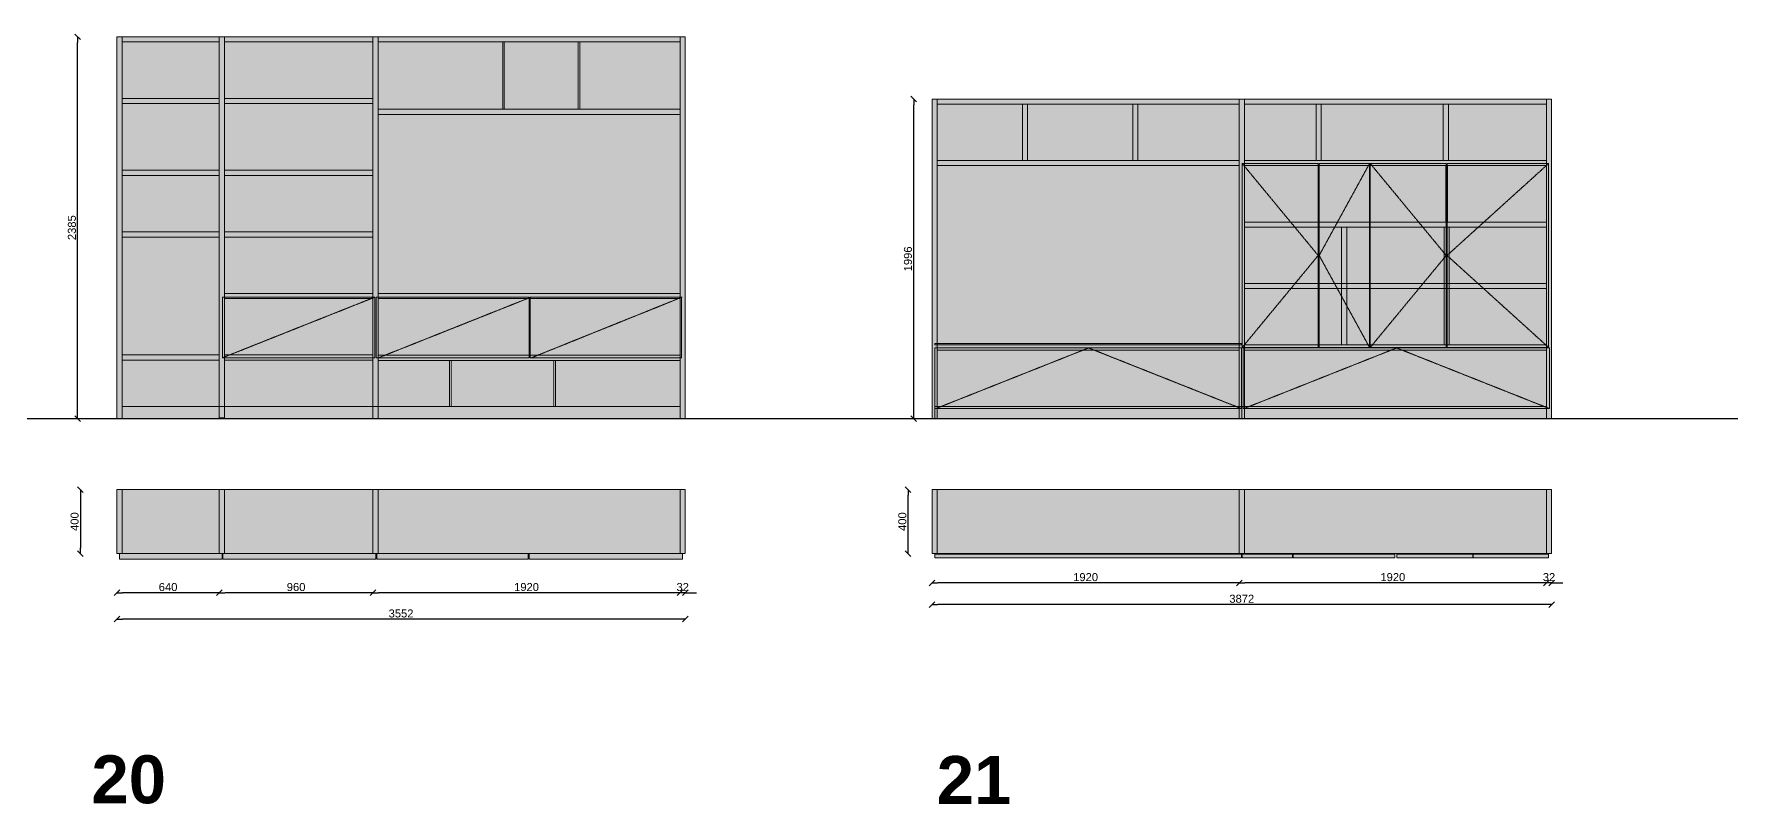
# Model space of a CAD drawing. Header units: inches. Extents: x -2150 to 187520, y -61540 to -22885.
# Drawn here: x 147314 to 157920, y -41504 to -36694 of the extents above; entities that cross this region are included whole.
import ezdxf

# ---------------------------------------------------------------- set-up
doc = ezdxf.new("R2010")
doc.units = ezdxf.units.IN
doc.header["$MEASUREMENT"] = 0
doc.set_wipeout_variables(frame=1)
doc.linetypes.add('ISO-02 Linea a tratti', pattern=[3.81, 3.048, -0.762])
for name, color, linetype, lineweight in [('Linee arredi', 3, 'Continuous', 20), ('外形線', 7, 'Continuous', 15), ('外形線_Hatch', 7, 'Continuous', 5)]:
    doc.layers.add(name, color=color, linetype=linetype, lineweight=lineweight)
doc.layers.add('Quote', color=5, linetype='Continuous')
doc.styles.add('Arial', font='Arial.ttf')
doc.styles.add('Arial (bold)', font='Arial Bold.ttf')
doc.dimstyles.new('M&C_quote arredo', dxfattribs={"dimtxt": 50, "dimasz": 35.34668, "dimexe": 0, "dimexo": 0, "dimgap": 10, "dimtad": 1, "dimdec": 0, "dimtxsty": 'Arial', "dimblk": 'VW_SLASH', "dimcen": 0, "dimse1": 1, "dimse2": 1, "dimazin": 0, "dimtfac": 1, "dimtdec": 0, "dimtix": 1, "dimtmove": 0, "dimatfit": 0, "dimldrblk": 'VW_SLASH', "dimfxl": 0, "dimfxlon": 1, "dimfrac": 2, "dimtolj": 1, "dimarcsym": 0})

# ---------------------------------------------------------------- blocks, each defined once
blk = doc.blocks.new('VW_SLASH')
at = {"color": 0, "linetype": 'ByBlock', "lineweight": -2, "transparency": 16777216}
blk.add_line((0, 0), (-1, 0), dxfattribs=at)
at = {"color": 0, "linetype": 'Continuous', "lineweight": -2, "transparency": 16777216, "flags": 128}
blk.add_lwpolyline([(0.5, 0.5), (-0.5, -0.5)], dxfattribs=at)
blk = doc.blocks.new('*D548')
at = {"layer": 'Defpoints', "color": 0, "transparency": 16777216}
for p in [(147832, -39911), (148472, -39940), (147832, -40184)]:
    blk.add_point(p, dxfattribs=at)
at = {"layer": 'Quote', "color": 0, "lineweight": -2, "transparency": 16777216}
blk.add_line((148437, -40184), (147867, -40184), dxfattribs=at)
at = {"layer": 'Quote', "color": 0, "lineweight": -2, "transparency": 16777216, "xscale": 35.3466796875, "yscale": 35.3466796875, "zscale": 35.3466796875, "rotation": 180}
blk.add_blockref('VW_SLASH', (147832, -40184), dxfattribs=at)
at = {"layer": 'Quote', "color": 0, "lineweight": -2, "transparency": 16777216, "xscale": 35.3466796875, "yscale": 35.3466796875, "zscale": 35.3466796875}
blk.add_blockref('VW_SLASH', (148472, -40184), dxfattribs=at)
at = {"layer": 'Quote', "color": 0, "transparency": 16777216, "insert": (148152, -40149), "char_height": 50, "attachment_point": 5, "style": 'Arial'}
blk.add_mtext('\\A1;640', dxfattribs=at)
blk = doc.blocks.new('*D549')
at = {"layer": 'Defpoints', "color": 0, "transparency": 16777216}
for p in [(148472, -39940), (149432, -39940), (148472, -40184)]:
    blk.add_point(p, dxfattribs=at)
at = {"layer": 'Quote', "color": 0, "lineweight": -2, "transparency": 16777216}
blk.add_line((149397, -40184), (148508, -40184), dxfattribs=at)
at = {"layer": 'Quote', "color": 0, "lineweight": -2, "transparency": 16777216, "xscale": 35.3466796875, "yscale": 35.3466796875, "zscale": 35.3466796875, "rotation": 180}
blk.add_blockref('VW_SLASH', (148472, -40184), dxfattribs=at)
at = {"layer": 'Quote', "color": 0, "lineweight": -2, "transparency": 16777216, "xscale": 35.3466796875, "yscale": 35.3466796875, "zscale": 35.3466796875}
blk.add_blockref('VW_SLASH', (149432, -40184), dxfattribs=at)
at = {"layer": 'Quote', "color": 0, "transparency": 16777216, "insert": (148952, -40149), "char_height": 50, "attachment_point": 5, "style": 'Arial'}
blk.add_mtext('\\A1;960', dxfattribs=at)
blk = doc.blocks.new('*D550')
at = {"layer": 'Defpoints', "color": 0, "transparency": 16777216}
for p in [(149432, -39940), (151352, -39887), (149432, -40184)]:
    blk.add_point(p, dxfattribs=at)
at = {"layer": 'Quote', "color": 0, "lineweight": -2, "transparency": 16777216}
blk.add_line((151317, -40184), (149468, -40184), dxfattribs=at)
at = {"layer": 'Quote', "color": 0, "lineweight": -2, "transparency": 16777216, "xscale": 35.3466796875, "yscale": 35.3466796875, "zscale": 35.3466796875, "rotation": 180}
blk.add_blockref('VW_SLASH', (149432, -40184), dxfattribs=at)
at = {"layer": 'Quote', "color": 0, "lineweight": -2, "transparency": 16777216, "xscale": 35.3466796875, "yscale": 35.3466796875, "zscale": 35.3466796875}
blk.add_blockref('VW_SLASH', (151352, -40184), dxfattribs=at)
at = {"layer": 'Quote', "color": 0, "transparency": 16777216, "insert": (150392, -40149), "char_height": 50, "attachment_point": 5, "style": 'Arial'}
blk.add_mtext('\\A1;1920', dxfattribs=at)
blk = doc.blocks.new('*D551')
at = {"layer": 'Defpoints', "color": 0, "transparency": 16777216}
for p in [(151352, -39887), (151384, -39940), (151352, -40184)]:
    blk.add_point(p, dxfattribs=at)
at = {"layer": 'Quote', "color": 0, "lineweight": -2, "transparency": 16777216}
for p, q in [((151317, -40184), (151281, -40184)), ((151384, -40184), (151352, -40184)), ((151420, -40184), (151455, -40184))]:
    blk.add_line(p, q, dxfattribs=at)
at = {"layer": 'Quote', "color": 0, "lineweight": -2, "transparency": 16777216, "xscale": 35.3466796875, "yscale": 35.3466796875, "zscale": 35.3466796875}
blk.add_blockref('VW_SLASH', (151352, -40184), dxfattribs=at)
at = {"layer": 'Quote', "color": 0, "lineweight": -2, "transparency": 16777216, "xscale": 35.3466796875, "yscale": 35.3466796875, "zscale": 35.3466796875, "rotation": 180}
blk.add_blockref('VW_SLASH', (151384, -40184), dxfattribs=at)
at = {"layer": 'Quote', "color": 0, "transparency": 16777216, "insert": (151368, -40149), "char_height": 50, "attachment_point": 5, "style": 'Arial'}
blk.add_mtext('\\A1;32', dxfattribs=at)
blk = doc.blocks.new('*D552')
at = {"layer": 'Defpoints', "color": 0, "transparency": 16777216}
for p in [(151384, -39979), (147832, -39987), (147832, -40349)]:
    blk.add_point(p, dxfattribs=at)
at = {"layer": 'Quote', "color": 0, "lineweight": -2, "transparency": 16777216}
blk.add_line((151349, -40349), (147867, -40349), dxfattribs=at)
at = {"layer": 'Quote', "color": 0, "lineweight": -2, "transparency": 16777216, "xscale": 35.3466796875, "yscale": 35.3466796875, "zscale": 35.3466796875, "rotation": 180}
blk.add_blockref('VW_SLASH', (147832, -40349), dxfattribs=at)
at = {"layer": 'Quote', "color": 0, "lineweight": -2, "transparency": 16777216, "xscale": 35.3466796875, "yscale": 35.3466796875, "zscale": 35.3466796875}
blk.add_blockref('VW_SLASH', (151384, -40349), dxfattribs=at)
at = {"layer": 'Quote', "color": 0, "transparency": 16777216, "insert": (149608, -40314), "char_height": 50, "attachment_point": 5, "style": 'Arial'}
blk.add_mtext('\\A1;3552', dxfattribs=at)
blk = doc.blocks.new('*D553')
at = {"layer": 'Defpoints', "color": 0, "transparency": 16777216}
for p in [(147586, -36712), (147832, -36712), (147832, -39097)]:
    blk.add_point(p, dxfattribs=at)
at = {"layer": 'Quote', "color": 0, "lineweight": -2, "transparency": 16777216}
blk.add_line((147586, -39061), (147586, -36747), dxfattribs=at)
at = {"layer": 'Quote', "color": 0, "lineweight": -2, "transparency": 16777216, "xscale": 35.3466796875, "yscale": 35.3466796875, "zscale": 35.3466796875}
for p, rotation in [((147586, -36712), 90), ((147586, -39097), 270)]:
    blk.add_blockref('VW_SLASH', p, dxfattribs=dict(at, rotation=rotation))
at = {"layer": 'Quote', "color": 0, "transparency": 16777216, "insert": (147551, -37904), "char_height": 50, "attachment_point": 5, "rotation": 90, "style": 'Arial'}
blk.add_mtext('\\A1;2385', dxfattribs=at)
blk = doc.blocks.new('Gruppo-183')
at = {"layer": '外形線_Hatch', "linetype": 'Continuous', "lineweight": 5, "transparency": 33554687}
h = blk.add_hatch(color=256, dxfattribs=at)
h.set_gradient(color1=(187, 187, 187), color2=(187, 187, 187), rotation=180)
h.paths.add_polyline_path([(-5286, -22652), (-5296, -22652), (-5296, -22300), (-5286, -22300)])
at = {"layer": '外形線', "color": 7, "linetype": 'Continuous', "transparency": 33554687, "flags": 128}
blk.add_lwpolyline([(-5286, -22652), (-5296, -22652), (-5296, -22300), (-5286, -22300)], close=True, dxfattribs=at)
blk = doc.blocks.new('*D554')
at = {"layer": 'Defpoints', "color": 0, "transparency": 16777216}
for p in [(152777, -39540), (152926, -39540), (152926, -39940)]:
    blk.add_point(p, dxfattribs=at)
at = {"layer": 'Quote', "color": 0, "lineweight": -2, "transparency": 16777216}
blk.add_line((152777, -39905), (152777, -39575), dxfattribs=at)
at = {"layer": 'Quote', "color": 0, "lineweight": -2, "transparency": 16777216, "xscale": 35.3466796875, "yscale": 35.3466796875, "zscale": 35.3466796875}
for p, rotation in [((152777, -39540), 90), ((152777, -39940), 270)]:
    blk.add_blockref('VW_SLASH', p, dxfattribs=dict(at, rotation=rotation))
at = {"layer": 'Quote', "color": 0, "transparency": 16777216, "insert": (152741, -39740), "char_height": 50, "attachment_point": 5, "rotation": 90, "style": 'Arial'}
blk.add_mtext('\\A1;400', dxfattribs=at)
blk = doc.blocks.new('*D555')
at = {"layer": 'Defpoints', "color": 0, "transparency": 16777216}
for p in [(152812, -37101), (152926, -37101), (152926, -39097)]:
    blk.add_point(p, dxfattribs=at)
at = {"layer": 'Quote', "color": 0, "lineweight": -2, "transparency": 16777216}
blk.add_line((152812, -39061), (152812, -37136), dxfattribs=at)
at = {"layer": 'Quote', "color": 0, "lineweight": -2, "transparency": 16777216, "xscale": 35.3466796875, "yscale": 35.3466796875, "zscale": 35.3466796875}
for p, rotation in [((152812, -37101), 90), ((152812, -39097), 270)]:
    blk.add_blockref('VW_SLASH', p, dxfattribs=dict(at, rotation=rotation))
at = {"layer": 'Quote', "color": 0, "transparency": 16777216, "insert": (152776, -38099), "char_height": 50, "attachment_point": 5, "rotation": 90, "style": 'Arial'}
blk.add_mtext('\\A1;1996', dxfattribs=at)
blk = doc.blocks.new('*D556')
at = {"layer": 'Defpoints', "color": 0, "transparency": 16777216}
for p in [(152926, -39906), (156798, -39906), (152926, -40258)]:
    blk.add_point(p, dxfattribs=at)
at = {"layer": 'Quote', "color": 0, "lineweight": -2, "transparency": 16777216}
blk.add_line((156763, -40258), (152962, -40258), dxfattribs=at)
at = {"layer": 'Quote', "color": 0, "lineweight": -2, "transparency": 16777216, "xscale": 35.3466796875, "yscale": 35.3466796875, "zscale": 35.3466796875, "rotation": 180}
blk.add_blockref('VW_SLASH', (152926, -40258), dxfattribs=at)
at = {"layer": 'Quote', "color": 0, "lineweight": -2, "transparency": 16777216, "xscale": 35.3466796875, "yscale": 35.3466796875, "zscale": 35.3466796875}
blk.add_blockref('VW_SLASH', (156798, -40258), dxfattribs=at)
at = {"layer": 'Quote', "color": 0, "transparency": 16777216, "insert": (154862, -40222), "char_height": 50, "attachment_point": 5, "style": 'Arial'}
blk.add_mtext('\\A1;3872', dxfattribs=at)
blk = doc.blocks.new('*D557')
at = {"layer": 'Defpoints', "color": 0, "transparency": 16777216}
for p in [(152926, -39906), (154846, -39940), (152926, -40123)]:
    blk.add_point(p, dxfattribs=at)
at = {"layer": 'Quote', "color": 0, "lineweight": -2, "transparency": 16777216}
blk.add_line((154811, -40123), (152962, -40123), dxfattribs=at)
at = {"layer": 'Quote', "color": 0, "lineweight": -2, "transparency": 16777216, "xscale": 35.3466796875, "yscale": 35.3466796875, "zscale": 35.3466796875, "rotation": 180}
blk.add_blockref('VW_SLASH', (152926, -40123), dxfattribs=at)
at = {"layer": 'Quote', "color": 0, "lineweight": -2, "transparency": 16777216, "xscale": 35.3466796875, "yscale": 35.3466796875, "zscale": 35.3466796875}
blk.add_blockref('VW_SLASH', (154846, -40123), dxfattribs=at)
at = {"layer": 'Quote', "color": 0, "transparency": 16777216, "insert": (153886, -40087), "char_height": 50, "attachment_point": 5, "style": 'Arial'}
blk.add_mtext('\\A1;1920', dxfattribs=at)
blk = doc.blocks.new('*D558')
at = {"layer": 'Defpoints', "color": 0, "transparency": 16777216}
for p in [(154846, -39940), (156766, -39906), (154846, -40123)]:
    blk.add_point(p, dxfattribs=at)
at = {"layer": 'Quote', "color": 0, "lineweight": -2, "transparency": 16777216}
blk.add_line((156731, -40123), (154882, -40123), dxfattribs=at)
at = {"layer": 'Quote', "color": 0, "lineweight": -2, "transparency": 16777216, "xscale": 35.3466796875, "yscale": 35.3466796875, "zscale": 35.3466796875, "rotation": 180}
blk.add_blockref('VW_SLASH', (154846, -40123), dxfattribs=at)
at = {"layer": 'Quote', "color": 0, "lineweight": -2, "transparency": 16777216, "xscale": 35.3466796875, "yscale": 35.3466796875, "zscale": 35.3466796875}
blk.add_blockref('VW_SLASH', (156766, -40123), dxfattribs=at)
at = {"layer": 'Quote', "color": 0, "transparency": 16777216, "insert": (155806, -40087), "char_height": 50, "attachment_point": 5, "style": 'Arial'}
blk.add_mtext('\\A1;1920', dxfattribs=at)
blk = doc.blocks.new('*D559')
at = {"layer": 'Defpoints', "color": 0, "transparency": 16777216}
for p in [(156766, -39906), (156798, -39906), (156766, -40123)]:
    blk.add_point(p, dxfattribs=at)
at = {"layer": 'Quote', "color": 0, "lineweight": -2, "transparency": 16777216}
for p, q in [((156731, -40123), (156696, -40123)), ((156798, -40123), (156766, -40123)), ((156834, -40123), (156869, -40123))]:
    blk.add_line(p, q, dxfattribs=at)
at = {"layer": 'Quote', "color": 0, "lineweight": -2, "transparency": 16777216, "xscale": 35.3466796875, "yscale": 35.3466796875, "zscale": 35.3466796875}
blk.add_blockref('VW_SLASH', (156766, -40123), dxfattribs=at)
at = {"layer": 'Quote', "color": 0, "lineweight": -2, "transparency": 16777216, "xscale": 35.3466796875, "yscale": 35.3466796875, "zscale": 35.3466796875, "rotation": 180}
blk.add_blockref('VW_SLASH', (156798, -40123), dxfattribs=at)
at = {"layer": 'Quote', "color": 0, "transparency": 16777216, "insert": (156782, -40087), "char_height": 50, "attachment_point": 5, "style": 'Arial'}
blk.add_mtext('\\A1;32', dxfattribs=at)
blk = doc.blocks.new('*D593')
at = {"layer": 'Defpoints', "color": 0, "transparency": 16777216}
for p in [(147832, -39540), (147604, -39940), (147832, -39940)]:
    blk.add_point(p, dxfattribs=at)
at = {"layer": 'Quote', "color": 0, "lineweight": -2, "transparency": 16777216}
blk.add_line((147604, -39575), (147604, -39905), dxfattribs=at)
at = {"layer": 'Quote', "color": 0, "lineweight": -2, "transparency": 16777216, "xscale": 35.3466796875, "yscale": 35.3466796875, "zscale": 35.3466796875}
for p, rotation in [((147604, -39540), 90), ((147604, -39940), 270)]:
    blk.add_blockref('VW_SLASH', p, dxfattribs=dict(at, rotation=rotation))
at = {"layer": 'Quote', "color": 0, "transparency": 16777216, "insert": (147568, -39740), "char_height": 50, "attachment_point": 5, "rotation": 90, "style": 'Arial'}
blk.add_mtext('\\A1;400', dxfattribs=at)

msp = doc.modelspace()

# ---------------------------------------------------------------- hatches: boundary and pattern name
at = {"layer": 'Linee arredi'}
h = msp.add_hatch(color=7, dxfattribs=at)
h.dxf.hatch_style = 1
h.paths.add_polyline_path([(147864.1, -36711.7), (147832.1, -36711.7), (147832.1, -39096.7), (147864.1, -39096.7)])
h.paths.add_polyline_path([(148504.1, -36711.6), (148472.1, -36711.6), (148472.1, -39091.9), (148504.1, -39091.9)])
h.paths.add_polyline_path([(149464.1, -36711.6), (149432.1, -36711.6), (149432.1, -39096.7), (149464.1, -39096.7)])
h.paths.add_polyline_path([(148504.1, -37097.3), (149432.1, -37097.3), (149432.1, -37129.3), (148504.1, -37129.3)])
h.paths.add_polyline_path([(148504.1, -37545.3), (149432.1, -37545.3), (149432.1, -37577.3), (148504.1, -37577.3)])
h.paths.add_polyline_path([(147864.1, -37545.3), (148472.1, -37545.3), (148472.1, -37577.3), (147864.1, -37577.3)])
h.paths.add_polyline_path([(147864.1, -37097.3), (148472.1, -37097.3), (148472.1, -37129.3), (147864.1, -37129.3)])
h.paths.add_polyline_path([(147864.1, -37931), (148472.1, -37931), (148472.1, -37963), (147864.1, -37963)])
h.paths.add_polyline_path([(148504.1, -37931), (149432.1, -37931), (149432.1, -37963), (148504.1, -37963)])
h.paths.add_polyline_path([(148504.1, -38315), (149432.1, -38315), (149432.1, -38347), (148504.1, -38347)])
h.paths.add_polyline_path([(149464.1, -38315), (151352.1, -38315), (151352.1, -38347), (149464.1, -38347)])
h.paths.add_polyline_path([(149464.1, -37164.7), (151352.1, -37164.7), (151352.1, -37196.7), (149464.1, -37196.7)])
h.paths.add_polyline_path([(149464.1, -36711.6), (151352.1, -36711.6), (151352.1, -36743.6), (149464.1, -36743.6)])
h.paths.add_polyline_path([(148504.1, -36711.6), (149432.1, -36711.6), (149432.1, -36743.6), (148504.1, -36743.6)])
h.paths.add_polyline_path([(147864.1, -36711.6), (148472.1, -36711.6), (148472.1, -36743.6), (147864.1, -36743.6)])
h.paths.add_polyline_path([(147864.1, -38699), (148472.1, -38699), (148472.1, -38731), (147864.1, -38731)])
h.paths.add_polyline_path([(151384.1, -36711.6), (151352.1, -36711.6), (151352.1, -39096.7), (151384.1, -39096.7)])
h.paths.add_polyline_path([(149464.1, -38700.7), (151351.9, -38700.7), (151351.9, -38732.7), (149464.1, -38732.7)])
h.paths.add_polyline_path([(148504.1, -38699), (149432.1, -38699), (149432.1, -38731), (148504.1, -38731)])
h = msp.add_hatch(color=254, dxfattribs=at)
h.dxf.hatch_style = 1
h.paths.add_polyline_path([(147864.1, -38731), (147864.1, -39020.7), (148472.1, -39020.7), (148472.1, -38731)])
h.paths.add_polyline_path([(149432.1, -39020.7), (149432.1, -38731), (148504.1, -38731), (148504.1, -39020.7)])
h.paths.add_polyline_path([(149911.1, -39020.7), (149911.1, -38732.7), (149464.1, -38732.7), (149464.1, -39020.7)])
h.paths.add_polyline_path([(150563.1, -39020.7), (150563.1, -38732.7), (149921.1, -38732.7), (149921.1, -39020.7)])
h.paths.add_polyline_path([(151352.1, -39020.7), (151352.1, -38732.7), (150573.1, -38732.7), (150573.1, -39020.7)])
h.paths.add_polyline_path([(149432.1, -38315), (149432.1, -37963), (148504.1, -37963), (148504.1, -38315)])
h.paths.add_polyline_path([(149432.1, -37931), (149432.1, -37577.3), (148504.1, -37577.3), (148504.1, -37931)])
h.paths.add_polyline_path([(149432.1, -37545.3), (149432.1, -37129.3), (148504.1, -37129.3), (148504.1, -37545.3)])
h.paths.add_polyline_path([(149432.1, -37097.3), (149432.1, -36743.6), (148504.1, -36743.6), (148504.1, -37097.3)])
h.paths.add_polyline_path([(148472.1, -37097.3), (148472.1, -36743.6), (147864.1, -36743.6), (147864.1, -37097.3)])
h.paths.add_polyline_path([(147864.1, -37129.3), (147864.1, -37545.3), (148472.1, -37545.3), (148472.1, -37129.3)])
h.paths.add_polyline_path([(148472.1, -37931), (148472.1, -37577.3), (147864.1, -37577.3), (147864.1, -37931)])
h.paths.add_polyline_path([(147864.1, -38699), (148472.1, -38699), (148472.1, -37963), (147864.1, -37963)])
h.paths.add_polyline_path([(150243.1, -37164.7), (150243.1, -36743.6), (149464.1, -36743.6), (149464.1, -37164.7)])
h.paths.add_polyline_path([(150715.1, -37164.7), (150715.1, -36743.6), (150253.1, -36743.6), (150253.1, -37164.7)])
h.paths.add_polyline_path([(150725.1, -37164.7), (151352.1, -37164.7), (151352.1, -36743.6), (150725.1, -36743.6)])
h.paths.add_polyline_path([(149464.1, -38315), (151352.1, -38315), (151352.1, -37196.7), (149464.1, -37196.7)])
h = msp.add_hatch(color=7, dxfattribs=at)
h.dxf.hatch_style = 1
h.paths.add_polyline_path([(152958.2, -37132.7), (152958.2, -37100.7), (154846.2, -37100.7), (154846.2, -37132.7)])
h.paths.add_polyline_path([(154878.2, -37132.7), (154878.2, -37100.7), (156766.2, -37100.7), (156766.2, -37132.7)])
h.paths.add_polyline_path([(154846.2, -37100.7), (154878.2, -37100.7), (154878.2, -39096.7), (154846.2, -39096.7)])
h.paths.add_polyline_path([(155326.2, -37132.7), (155358.2, -37132.7), (155358.2, -37484.7), (155326.2, -37484.7)])
h.paths.add_polyline_path([(156121.2, -37132.7), (156153.2, -37132.7), (156153.2, -37484.7), (156121.2, -37484.7)])
h.paths.add_polyline_path([(156766.2, -37100.7), (156798.2, -37100.7), (156798.2, -39096.7), (156766.2, -39096.7)])
h.paths.add_polyline_path([(154878.2, -37516.7), (154878.2, -37484.7), (156766.2, -37484.7), (156766.2, -37516.7)])
h.paths.add_polyline_path([(152958.2, -37516.7), (152958.2, -37484.7), (154846.2, -37484.7), (154846.2, -37516.7)])
h.paths.add_polyline_path([(154181.2, -37132.7), (154213.2, -37132.7), (154213.2, -37484.7), (154181.2, -37484.7)])
h.paths.add_polyline_path([(153491.2, -37132.7), (153523.2, -37132.7), (153523.2, -37484.7), (153491.2, -37484.7)])
h.paths.add_polyline_path([(152926.2, -37100.7), (152958.2, -37100.7), (152958.2, -39096.7), (152926.2, -39096.7)])
h.paths.add_polyline_path([(152958.2, -38668.7), (152958.2, -38636.7), (154846.2, -38636.7), (154846.2, -38668.7)])
h = msp.add_hatch(color=254, dxfattribs=at)
h.dxf.hatch_style = 1
h.paths.add_polyline_path([(152958.2, -37516.7), (152958.2, -38626.7), (154846.2, -38626.7), (154846.2, -37516.7)])
h.paths.add_polyline_path([(154181.2, -37484.7), (154181.2, -37132.7), (153523.2, -37132.7), (153523.2, -37484.7)])
h.paths.add_polyline_path([(153491.2, -37484.7), (153491.2, -37132.7), (152958.2, -37132.7), (152958.2, -37484.7)])
h.paths.add_polyline_path([(154846.2, -37484.7), (154846.2, -37132.7), (154213.2, -37132.7), (154213.2, -37484.7)])
h.paths.add_polyline_path([(155326.2, -37484.7), (155326.2, -37132.7), (154878.2, -37132.7), (154878.2, -37484.7)])
h.paths.add_polyline_path([(156121.2, -37484.7), (156121.2, -37132.7), (155358.2, -37132.7), (155358.2, -37484.7)])
h.paths.add_polyline_path([(156766.2, -37484.7), (156766.2, -37132.7), (156153.2, -37132.7), (156153.2, -37484.7)])
h = msp.add_hatch(color=252, dxfattribs=at)
h.dxf.hatch_style = 1
h.paths.add_polyline_path([(154864.7, -37503.2), (155339.7, -37503.2), (155339.7, -38652.2), (154864.7, -38652.2)])
h.paths.add_polyline_path([(155345.7, -37503.2), (155660.7, -37503.2), (155660.7, -38652.2), (155345.7, -38652.2)])
h.paths.add_polyline_path([(155664.7, -37503.2), (156139.7, -37503.2), (156139.7, -38652.2), (155664.7, -38652.2)])
h.paths.add_polyline_path([(156779.7, -38652.2), (156779.7, -37503.2), (156144.7, -37503.2), (156144.7, -38652.2)])
h.paths.add_polyline_path([(156784.8, -39034.2), (156784.8, -38655.2), (154869.7, -38655.2), (154869.7, -39034.2)])
h.paths.add_polyline_path([(154859.8, -39034.2), (154859.8, -38655.2), (152944.7, -38655.2), (152944.7, -39034.2)])
h = msp.add_hatch(color=252, dxfattribs=at)
h.dxf.hatch_style = 1
h.paths.add_polyline_path([(149444.7, -38716.7), (149444.7, -38337.7), (148491.6, -38337.7), (148491.6, -38716.7)])
h = msp.add_hatch(color=252, dxfattribs=at)
h.dxf.hatch_style = 1
h.paths.add_polyline_path([(150408.1, -38716.7), (150408.1, -38337.7), (149452.6, -38337.7), (149452.6, -38716.7)])
h = msp.add_hatch(color=252, dxfattribs=at)
h.dxf.hatch_style = 1
h.paths.add_polyline_path([(151359.7, -38716.7), (151359.7, -38337.7), (150415.4, -38337.7), (150415.4, -38716.7)])
h = msp.add_hatch(color=7, dxfattribs=at)
h.dxf.hatch_style = 1
h.paths.add_polyline_path([(154862.2, -39096.7), (154862.2, -39020.7), (152944.7, -39020.7), (152944.7, -39096.7)])
h.paths.add_polyline_path([(154862.2, -39096.7), (154862.2, -39020.7), (156766.2, -39020.7), (156766.2, -39096.7)])
h.paths.add_polyline_path([(152944.7, -38636.7), (152944.7, -38626.7), (154859.7, -38626.7), (154859.7, -38636.7)])
h = msp.add_hatch(color=7, dxfattribs=at)
h.dxf.hatch_style = 1
h.paths.add_polyline_path([(147864.1, -39096.7), (147864.1, -39020.7), (151352.1, -39020.7), (151352.1, -39096.7)])
h = msp.add_hatch(color=7, dxfattribs=at)
h.dxf.hatch_style = 1
h.paths.add_polyline_path([(147864.1, -39540.1), (147832.1, -39540.1), (147832.1, -39940.1), (147864.1, -39940.1)])
h.paths.add_polyline_path([(148472.2, -39540.1), (147864.1, -39540.1), (147864.1, -39940.1), (148472.2, -39940.1)])
h.paths.add_polyline_path([(148504.2, -39540.1), (148472.2, -39540.1), (148472.2, -39940.1), (148490.2, -39940.1), (148504.2, -39940.1)])
h.paths.add_polyline_path([(149432.2, -39540.1), (148504.2, -39540.1), (148504.2, -39940.1), (149432.2, -39940.1)])
h.paths.add_polyline_path([(149464.2, -39540.1), (149432.2, -39540.1), (149432.2, -39940.1), (149449.4, -39940.1), (149464.2, -39940.1)])
h.paths.add_polyline_path([(151352.1, -39540.1), (149464.2, -39540.1), (149464.2, -39940.1), (150402.6, -39940.1), (151352.1, -39940.1)])
h.paths.add_polyline_path([(151384.1, -39540.1), (151352.1, -39540.1), (151352.1, -39940.1), (151367.4, -39940.1), (151384.1, -39940.1)])
h = msp.add_hatch(color=7, dxfattribs=at)
h.dxf.hatch_style = 1
h.paths.add_polyline_path([(152958.2, -39540.1), (152926.2, -39540.1), (152926.2, -39940.1), (152958.2, -39940.1)])
h.paths.add_polyline_path([(154846.2, -39540.1), (152958.2, -39540.1), (152958.2, -39940.1), (154846.2, -39940.1)])
h.paths.add_polyline_path([(154878.2, -39540.1), (154846.2, -39540.1), (154846.2, -39940.1), (154878.2, -39940.1)])
h.paths.add_polyline_path([(156766.2, -39540.1), (154878.2, -39540.1), (154878.2, -39940.1), (156766.2, -39940.1)])
h.paths.add_polyline_path([(156798.2, -39540.1), (156766.2, -39540.1), (156766.2, -39940.1), (156798.2, -39940.1)])
h = msp.add_hatch(color=252, dxfattribs=at)
h.dxf.hatch_style = 1
h.paths.add_polyline_path([(148490.2, -39975.1), (148490.2, -39940.1), (147849.1, -39940.1), (147849.1, -39975.1)])
h.paths.add_polyline_path([(149449.4, -39975.1), (149449.4, -39940.1), (148495.2, -39940.1), (148495.2, -39975.1)])
h.paths.add_polyline_path([(150402.6, -39975.1), (150402.6, -39940.1), (149456.2, -39940.1), (149456.2, -39975.1)])
h.paths.add_polyline_path([(151367.4, -39975.1), (151367.4, -39940.1), (150407.6, -39940.1), (150407.6, -39975.1)])
h = msp.add_hatch(color=252, dxfattribs=at)
h.dxf.hatch_style = 1
h.paths.add_polyline_path([(156308.6, -39944.1), (156308.6, -39966.1), (156778.7, -39966.1), (156778.7, -39944.1)])
h.paths.add_polyline_path([(156305, -39966.1), (156305, -39944.1), (155831.4, -39944.1), (155831.4, -39966.1)])
h.paths.add_polyline_path([(155818.7, -39966.1), (155818.7, -39944.1), (155183.7, -39944.1), (155183.7, -39966.1)])
h.paths.add_polyline_path([(154863.7, -39944.1), (154863.7, -39966.1), (155178.7, -39966.1), (155178.7, -39944.1)])
h.paths.add_polyline_path([(154859.8, -39944.1), (152943.6, -39944.1), (152943.6, -39966.2), (154859.8, -39966.2)])

# ---------------------------------------------------------------- linework, layer by layer
msp.add_line((108413.6, -39096.7), (187520.4, -39096.7))
at = {"layer": 'Linee arredi', "linetype": 'ISO-02 Linea a tratti', "lineweight": 5, "transparency": 33554687}
for p, q in [((155660.7, -37503.2), (155345.7, -38077.7)), ((155664.7, -37503.2), (156139.7, -38077.7)), ((156779.7, -37503.2), (156144.7, -38077.7)), ((155660.7, -38652.2), (155345.7, -38077.7)), ((155664.7, -38652.2), (156139.7, -38077.7)), ((156779.7, -38652.2), (156144.7, -38077.7)), ((148491.6, -38716.7), (149444.7, -38337.7)), ((150422.6, -38716.7), (151364.5, -38337.7)), ((153904.8, -38655.2), (152949.8, -39034.2)), ((153904.8, -38655.2), (154859.8, -39034.2)), ((155829.8, -38655.2), (154874.8, -39034.2)), ((155829.8, -38655.2), (156784.8, -39034.2))]:
    msp.add_line(p, q, dxfattribs=at)
at = {"layer": 'Linee arredi', "linetype": 'Continuous', "lineweight": 15, "transparency": 33554687, "flags": 128}
for points in [[(147864.1, -36711.7), (147832.1, -36711.7), (147832.1, -39096.7), (147864.1, -39096.7)], [(147864.1, -36711.6), (148472.1, -36711.6), (148472.1, -36743.6), (147864.1, -36743.6)], [(148504.1, -36711.6), (148472.1, -36711.6), (148472.1, -39091.9), (148504.1, -39091.9)], [(148504.1, -36711.6), (149432.1, -36711.6), (149432.1, -36743.6), (148504.1, -36743.6)], [(149464.1, -36711.6), (149432.1, -36711.6), (149432.1, -39096.7), (149464.1, -39096.7)], [(149464.1, -36711.6), (151352.1, -36711.6), (151352.1, -36743.6), (149464.1, -36743.6)], [(151384.1, -36711.6), (151352.1, -36711.6), (151352.1, -39096.7), (151384.1, -39096.7)], [(147864.1, -37097.3), (148472.1, -37097.3), (148472.1, -37129.3), (147864.1, -37129.3)], [(148504.1, -37097.3), (149432.1, -37097.3), (149432.1, -37129.3), (148504.1, -37129.3)], [(152926.2, -37100.7), (152958.2, -37100.7), (152958.2, -39096.7), (152926.2, -39096.7)], [(152958.2, -37132.7), (152958.2, -37100.7), (154846.2, -37100.7), (154846.2, -37132.7)], [(154846.2, -37100.7), (154878.2, -37100.7), (154878.2, -39096.7), (154846.2, -39096.7)], [(154878.2, -37132.7), (154878.2, -37100.7), (156766.2, -37100.7), (156766.2, -37132.7)], [(156766.2, -37100.7), (156798.2, -37100.7), (156798.2, -39096.7), (156766.2, -39096.7)], [(149464.1, -37164.7), (151352.1, -37164.7), (151352.1, -37196.7), (149464.1, -37196.7)], [(153491.2, -37132.7), (153523.2, -37132.7), (153523.2, -37484.7), (153491.2, -37484.7)], [(154181.2, -37132.7), (154213.2, -37132.7), (154213.2, -37484.7), (154181.2, -37484.7)], [(155326.2, -37132.7), (155358.2, -37132.7), (155358.2, -37484.7), (155326.2, -37484.7)], [(156121.2, -37132.7), (156153.2, -37132.7), (156153.2, -37484.7), (156121.2, -37484.7)], [(147864.1, -37545.3), (148472.1, -37545.3), (148472.1, -37577.3), (147864.1, -37577.3)], [(148504.1, -37545.3), (149432.1, -37545.3), (149432.1, -37577.3), (148504.1, -37577.3)], [(152958.2, -37516.7), (152958.2, -37484.7), (154846.2, -37484.7), (154846.2, -37516.7)], [(154864.7, -37503.2), (155339.7, -37503.2), (155339.7, -38652.2), (154864.7, -38652.2)], [(154878.2, -37516.7), (154878.2, -37484.7), (156766.2, -37484.7), (156766.2, -37516.7)], [(155345.7, -37503.2), (155660.7, -37503.2), (155660.7, -38652.2), (155345.7, -38652.2)], [(155664.7, -37503.2), (156139.7, -37503.2), (156139.7, -38652.2), (155664.7, -38652.2)], [(156779.7, -38652.2), (156779.7, -37503.2), (156144.7, -37503.2), (156144.7, -38652.2)], [(147864.1, -37931), (148472.1, -37931), (148472.1, -37963), (147864.1, -37963)], [(148504.1, -37931), (149432.1, -37931), (149432.1, -37963), (148504.1, -37963)], [(154878.2, -38284.7), (156766.2, -38284.7), (156766.2, -39020.7), (154878.2, -39020.7)], [(149444.7, -38716.7), (149444.7, -38337.7), (148491.6, -38337.7), (148491.6, -38716.7)], [(148504.1, -38315), (149432.1, -38315), (149432.1, -38347), (148504.1, -38347)], [(150408.1, -38716.7), (150408.1, -38337.7), (149452.6, -38337.7), (149452.6, -38716.7)], [(149464.1, -38315), (151352.1, -38315), (151352.1, -38347), (149464.1, -38347)], [(151359.7, -38716.7), (151359.7, -38337.7), (150415.4, -38337.7), (150415.4, -38716.7)], [(147864.1, -38699), (148472.1, -38699), (148472.1, -38731), (147864.1, -38731)], [(148504.1, -38699), (149432.1, -38699), (149432.1, -38731), (148504.1, -38731)], [(149464.1, -38700.7), (151351.9, -38700.7), (151351.9, -38732.7), (149464.1, -38732.7)], [(152944.7, -38636.7), (152944.7, -38626.7), (154859.7, -38626.7), (154859.7, -38636.7)], [(154859.8, -39034.2), (154859.8, -38655.2), (152944.7, -38655.2), (152944.7, -39034.2)], [(152958.2, -38668.7), (152958.2, -38636.7), (154846.2, -38636.7), (154846.2, -38668.7)], [(156784.8, -39034.2), (156784.8, -38655.2), (154869.7, -38655.2), (154869.7, -39034.2)], [(154878.2, -38668.7), (154878.2, -38636.7), (156766.2, -38636.7), (156766.2, -38668.7)], [(147864.1, -39096.7), (147864.1, -39020.7), (151352.1, -39020.7), (151352.1, -39096.7)], [(154862.2, -39096.7), (154862.2, -39020.7), (152944.7, -39020.7), (152944.7, -39096.7)], [(154862.2, -39096.7), (154862.2, -39020.7), (156766.2, -39020.7), (156766.2, -39096.7)], [(147832.1, -39540.1), (147864.1, -39540.1), (147864.1, -39940.1), (147832.1, -39940.1)], [(147864.1, -39540.1), (148472.2, -39540.1), (148472.2, -39940.1), (147864.1, -39940.1)], [(148472.2, -39540.1), (148504.2, -39540.1), (148504.2, -39940.1), (148472.2, -39940.1)], [(148504.2, -39540.1), (149432.2, -39540.1), (149432.2, -39940.1), (148504.2, -39940.1)], [(149432.2, -39540.1), (149464.2, -39540.1), (149464.2, -39940.1), (149432.2, -39940.1)], [(149464.2, -39540.1), (151352.1, -39540.1), (151352.1, -39940.1), (149464.2, -39940.1)], [(151352.1, -39540.1), (151384.1, -39540.1), (151384.1, -39940.1), (151352.1, -39940.1)], [(152926.2, -39540.1), (152958.2, -39540.1), (152958.2, -39940.1), (152926.2, -39940.1)], [(152958.2, -39540.1), (154846.2, -39540.1), (154846.2, -39940.1), (152958.2, -39940.1)], [(154846.2, -39540.1), (154878.2, -39540.1), (154878.2, -39940.1), (154846.2, -39940.1)], [(154878.2, -39540.1), (156766.2, -39540.1), (156766.2, -39940.1), (154878.2, -39940.1)], [(156766.2, -39540.1), (156798.2, -39540.1), (156798.2, -39940.1), (156766.2, -39940.1)], [(147849.1, -39940.1), (148490.2, -39940.1), (148490.2, -39975.1), (147849.1, -39975.1)], [(148495.2, -39940.1), (149449.4, -39940.1), (149449.4, -39975.1), (148495.2, -39975.1)], [(149456.2, -39940.1), (150402.6, -39940.1), (150402.6, -39975.1), (149456.2, -39975.1)], [(150407.6, -39940.1), (151367.4, -39940.1), (151367.4, -39975.1), (150407.6, -39975.1)], [(154859.8, -39966.2), (154859.8, -39944.1), (152943.6, -39944.1), (152943.6, -39966.2)], [(155178.7, -39944.1), (154863.7, -39944.1), (154863.7, -39966.1), (155178.7, -39966.1)], [(155818.7, -39944.1), (155183.7, -39944.1), (155183.7, -39966.1), (155818.7, -39966.1)], [(156305, -39944.1), (155831.4, -39944.1), (155831.4, -39966.1), (156305, -39966.1)], [(156778.7, -39944.1), (156308.6, -39944.1), (156308.6, -39966.1), (156778.7, -39966.1)]]:
    msp.add_lwpolyline(points, close=True, dxfattribs=at)
at = {"layer": 'Linee arredi', "linetype": 'Continuous', "transparency": 33554687, "flags": 128}
for points in [[(150243.1, -36743.6), (150253.1, -36743.6), (150253.1, -37164.7), (150243.1, -37164.7)], [(150715.1, -36743.6), (150725.1, -36743.6), (150725.1, -37164.7), (150715.1, -37164.7)], [(156766.2, -37868.7), (154878.2, -37868.7), (154878.2, -37516.7), (156766.2, -37516.7)], [(154878.2, -37900.7), (154878.2, -37868.7), (156766.2, -37868.7), (156766.2, -37900.7)], [(154878.2, -38636.7), (156766.2, -38636.7), (156766.2, -37900.7), (154878.2, -37900.7)], [(155486.2, -37900.7), (155518.2, -37900.7), (155518.2, -38636.7), (155486.2, -38636.7)], [(156126.2, -37900.7), (156158.2, -37900.7), (156158.2, -38636.7), (156126.2, -38636.7)], [(154878.2, -38284.7), (154878.2, -38252.7), (156766.2, -38252.7), (156766.2, -38284.7)], [(152958.3, -38668.7), (154846.2, -38668.7), (154846.2, -39020.7), (152958.3, -39020.7)], [(150563.1, -38732.7), (150573.1, -38732.7), (150573.1, -39020.7), (150563.1, -39020.7)], [(152958.2, -39096.7), (152958.2, -39020.7), (154862.2, -39020.7), (154862.2, -39096.7)]]:
    msp.add_lwpolyline(points, close=True, dxfattribs=at)
at = {"layer": 'Linee arredi', "linetype": 'ISO-02 Linea a tratti', "lineweight": 5, "transparency": 33554687, "flags": 128}
msp.add_lwpolyline([(154864.7, -37503.2), (155339.7, -38077.7), (154864.7, -38652.2)], dxfattribs=at)

# ---------------------------------------------------------------- block references
at = {"layer": 'Linee arredi'}
msp.add_blockref('Gruppo-183', (161433.2, -15216.7), dxfattribs=at)

# ---------------------------------------------------------------- texts
at = {"layer": 'Linee arredi', "transparency": 33554687, "char_height": 300, "attachment_point": 7, "line_spacing_factor": 1.006858, "style": 'Arial (bold)'}
for s, insert in [('20', (147672.9, -41504)), ('21', (152955.6, -41504))]:
    msp.add_mtext(s, dxfattribs=dict(at, insert=insert))

# ---------------------------------------------------------------- dimensions: what is measured, and where the dimension line sits
at = {"layer": 'Quote', "color": 7}
for base, p1, p2, angle, picture, middle in [((147586.2, -36711.7), (147832.1, -39096.7), (147832.1, -36711.7), 270, '*D553', (147550.7, -37904.2)), ((152811.6, -37100.7), (152926.2, -39096.7), (152926.2, -37100.7), 270, '*D555', (152776.1, -38098.7)), ((147603.9, -39940.1), (147832.1, -39540.1), (147832.1, -39940.1), 90, '*D593', (147568.4, -39740.1)), ((152776.6, -39540.1), (152926.2, -39940.1), (152926.2, -39540.1), 270, '*D554', (152741.1, -39740.1))]:
    dim = msp.add_linear_dim(base=base, p1=p1, p2=p2, angle=angle, dimstyle='M&C_quote arredo', override={"dimpost": '<>', "dimtmove": 1}, dxfattribs=at)
    dim.commit()
    dim.dimension.update_dxf_attribs({"geometry": picture, "text_midpoint": middle})
for base, p1, p2, picture, middle in [((147832.1, -40184.2), (148472.2, -39940.1), (147832.1, -39910.7), '*D548', (148152.1, -40148.7)), ((147832.1, -40349.1), (151384.2, -39979.1), (147832.1, -39986.7), '*D552', (149608.1, -40313.6)), ((148472.2, -40184.2), (149432.2, -39940.1), (148472.2, -39940.1), '*D549', (148952.2, -40148.7)), ((149432.2, -40184.2), (151352.2, -39886.7), (149432.2, -39940.1), '*D550', (150392.2, -40148.7)), ((151352.2, -40184.2), (151384.2, -39940.1), (151352.2, -39886.7), '*D551', (151368.2, -40148.7)), ((152926.2, -40258), (156798.2, -39906.4), (152926.2, -39906.4), '*D556', (154862.2, -40222.5)), ((152926.2, -40123), (154846.2, -39940.1), (152926.2, -39906.4), '*D557', (153886.2, -40087.5)), ((154846.2, -40123), (156766.2, -39906.4), (154846.2, -39940.1), '*D558', (155806.2, -40087.5)), ((156766.2, -40123), (156798.2, -39906.4), (156766.2, -39906.4), '*D559', (156782.2, -40087.5))]:
    dim = msp.add_linear_dim(base=base, p1=p1, p2=p2, dimstyle='M&C_quote arredo', override={"dimpost": '<>', "dimtmove": 1}, dxfattribs=at)
    dim.commit()
    dim.dimension.update_dxf_attribs({"geometry": picture, "text_midpoint": middle})

# ---------------------------------------------------------------- next in the draw order: wipeouts: each hides what was drawn before it
at = {"linetype": 'Continuous', "transparency": 33554687}
msp.add_wipeout([(149911.1, -38732.7), (149921.1, -38732.7), (149921.1, -39020.7), (149911.1, -39020.7)], dxfattribs=at).dxf.layer = 'Linee arredi'

# ---------------------------------------------------------------- next in the draw order: linework, layer by layer
at = {"layer": 'Linee arredi', "linetype": 'ISO-02 Linea a tratti', "lineweight": 5, "transparency": 33554687}
msp.add_line((149467.6, -38716.7), (150420.7, -38337.7), dxfattribs=at)
at = {"layer": 'Linee arredi', "linetype": 'Continuous', "transparency": 33554687, "flags": 128}
msp.add_lwpolyline([(149911.1, -38732.7), (149921.1, -38732.7), (149921.1, -39020.7), (149911.1, -39020.7)], close=True, dxfattribs=at)

doc.saveas('drawing.dxf')
